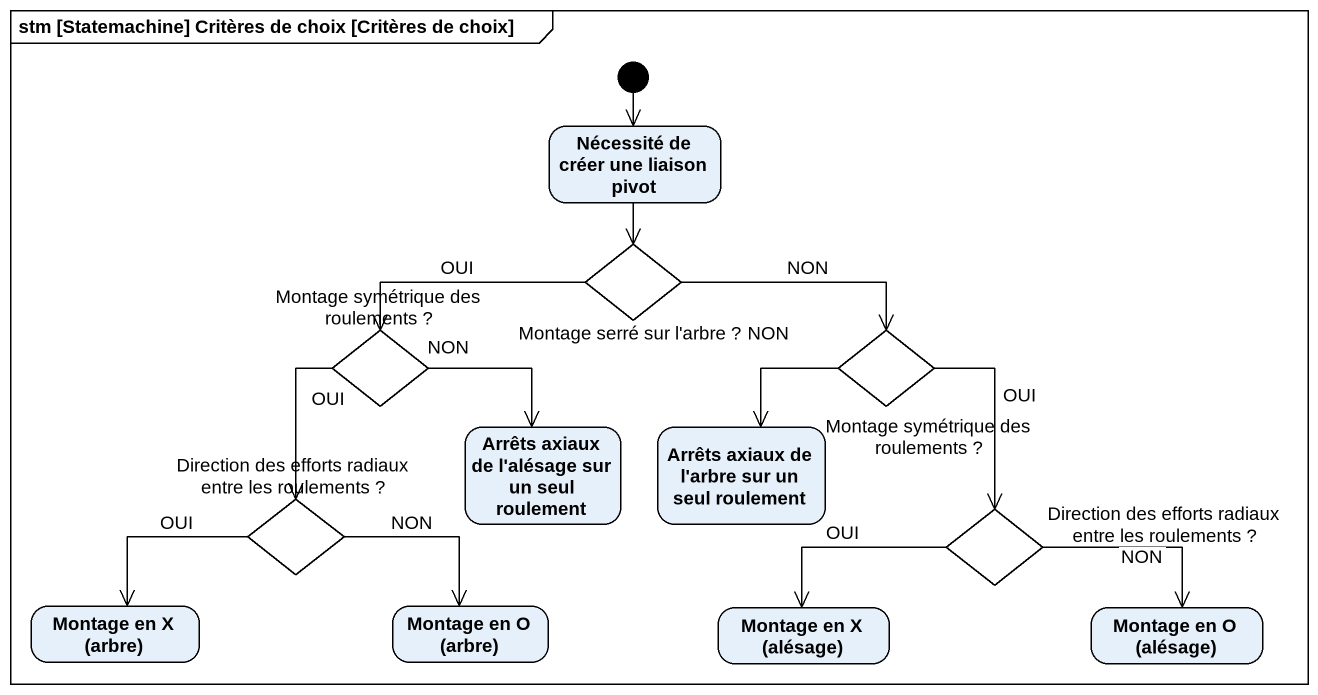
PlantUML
@startuml
mainframe stm [Statemachine] Critères de choix [Critères de choix]
hide empty description
state "Nécessité de créer une liaison pivot" as Nécessité_de_créer_une
state "Montage serré sur l'arbre ?" as Montage_serré_sur_l_arbre <<choice>>
state "Montage symétrique des roulements ?" as Montage_symétrique_des <<choice>>
state "Montage symétrique des roulements ?" as Montage_symétrique_des_2 <<choice>>
state "Arrêts axiaux de l'alésage sur un seul roulement" as Arrêts_axiaux_de_l_alésage
state "Arrêts axiaux de l'arbre sur un seul roulement" as Arrêts_axiaux_de_l_arbre
state "Direction des efforts radiaux entre les roulements ?" as Direction_des_efforts <<choice>>
state "Direction des efforts radiaux entre les roulements ?" as Direction_des_efforts_2 <<choice>>
state "Montage en X (arbre)" as Montage_en_X_arbre
state "Montage en O (arbre)" as Montage_en_O_arbre
state "Montage en X (alésage)" as Montage_en_X_alésage
state "Montage en O (alésage)" as Montage_en_O_alésage
[*] --> Nécessité_de_créer_une
Nécessité_de_créer_une --> Montage_serré_sur_l_arbre
Montage_serré_sur_l_arbre -left-> Montage_symétrique_des : OUI
Montage_serré_sur_l_arbre -right-> Montage_symétrique_des_2 : NON
Montage_symétrique_des --> Arrêts_axiaux_de_l_alésage : NON
Montage_symétrique_des --> Direction_des_efforts : OUI
Montage_symétrique_des_2 --> Arrêts_axiaux_de_l_arbre : NON
Montage_symétrique_des_2 --> Direction_des_efforts_2 : OUI
Direction_des_efforts -left-> Montage_en_X_arbre : OUI
Direction_des_efforts -right-> Montage_en_O_arbre : NON
Direction_des_efforts_2 -left-> Montage_en_X_alésage : OUI
Direction_des_efforts_2 -right-> Montage_en_O_alésage : NON
@enduml
